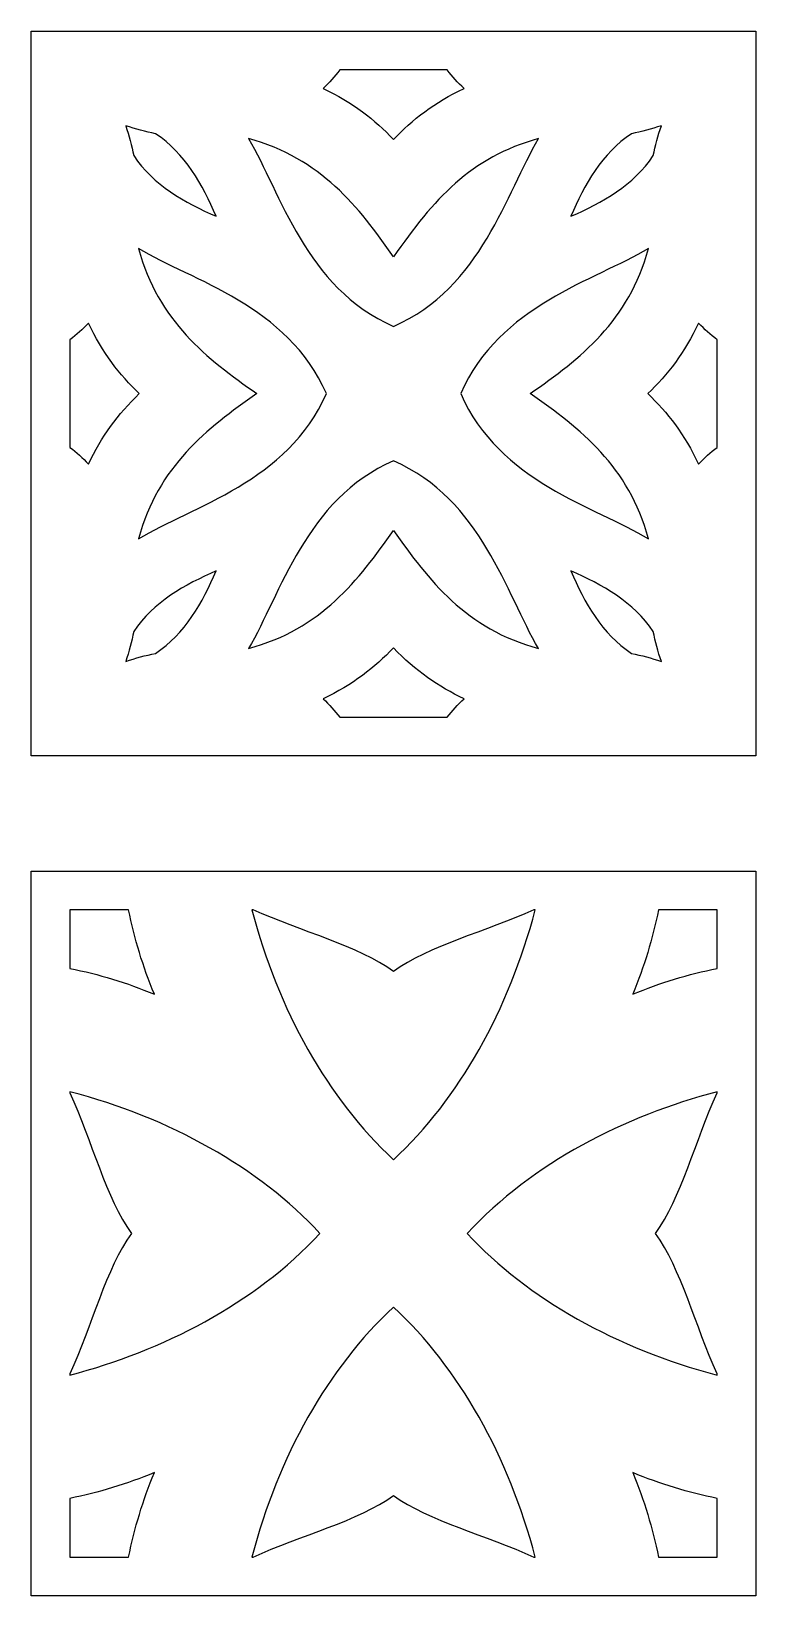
# Model space of a CAD drawing. Header units: millimetres. Extents: x -515 to 516, y -324 to 324.
# Drawn here: x 216 to 516, y -324 to 324 of the extents above; entities that cross this region are included whole.
import ezdxf

# ---------------------------------------------------------------- set-up
doc = ezdxf.new("R2010")
doc.units = ezdxf.units.MM
doc.header["$MEASUREMENT"] = 0
doc.layers.add('layer 1', color=7, linetype='Continuous')

msp = doc.modelspace()

# ---------------------------------------------------------------- linework, layer by layer
at = {"layer": 'layer 1'}
for points, knots in [([(515.6899, 23.8492), (515.6899, 23.8492), (515.6899, 323.849), (515.6899, 323.849), (515.6899, 323.849), (515.6899, 323.849), (215.7091, 323.849), (215.7091, 323.849), (215.7091, 323.849), (215.7091, 318.7086), (215.7091, 32.1295), (215.7091, 23.8492), (215.7091, 23.8492), (215.7091, 23.8492), (515.6899, 23.8492), (515.6899, 23.8492)], [0, 0, 0, 0, 0.2, 0.2, 0.2, 0.2, 0.4, 0.4, 0.4, 0.4, 0.6, 0.6, 0.6, 0.6, 1, 1, 1, 1]), ([(343.4489, 307.8486), (343.4489, 307.8486), (387.9853, 307.8486), (387.9853, 307.8486), (387.9853, 307.8486), (390.0448, 305.1488), (392.3293, 302.5691), (394.9089, 300.149), (394.9089, 300.149), (382.7064, 294.4891), (373.4491, 287.1887), (365.703, 279.1088), (365.703, 279.1088), (357.9851, 287.1887), (348.7278, 294.4891), (336.5253, 300.149), (336.5253, 300.149), (339.1049, 302.5691), (341.3894, 305.1488), (343.4489, 307.8486)], [0, 0, 0, 0, 0.16666667, 0.16666667, 0.16666667, 0.16666667, 0.33333333, 0.33333333, 0.33333333, 0.33333333, 0.5, 0.5, 0.5, 0.5, 0.66666667, 0.66666667, 0.66666667, 0.66666667, 1, 1, 1, 1]), ([(267.2043, 281.4291), (279.3646, 273.4089), (286.689, 260.2089), (292.3052, 247.2494), (292.3052, 247.2494), (279.3436, 252.8684), (266.1499, 260.1893), (258.1297, 272.3693), (258.1297, 272.3693), (257.3073, 276.5291), (256.2108, 280.6685), (254.8261, 284.7292), (254.8261, 284.7292), (258.8889, 283.3691), (263.029, 282.2487), (267.2043, 281.4291)], [0, 0, 0, 0, 0.2, 0.2, 0.2, 0.2, 0.4, 0.4, 0.4, 0.4, 0.6, 0.6, 0.6, 0.6, 1, 1, 1, 1]), ([(365.703, 230.4484), (382.2214, 254.0999), (397.5519, 271.7669), (425.7878, 279.4089), (425.7878, 279.4089), (412.4255, 257.1288), (402.2262, 217.6288), (365.703, 201.6488), (365.703, 201.6488), (329.208, 217.6288), (319.0088, 257.1288), (305.6464, 279.4089), (305.6464, 279.4089), (335.6466, 271.3086), (351.2864, 251.1287), (365.703, 230.4484)], [0, 0, 0, 0, 0.2, 0.2, 0.2, 0.2, 0.4, 0.4, 0.4, 0.4, 0.6, 0.6, 0.6, 0.6, 1, 1, 1, 1]), ([(464.2299, 281.4291), (468.4052, 282.2487), (472.5453, 283.3691), (476.6081, 284.7292), (476.6081, 284.7292), (475.2234, 280.6685), (474.1269, 276.5291), (473.2834, 272.3693), (473.2834, 272.3693), (465.2702, 260.1893), (452.0906, 252.8684), (439.129, 247.2494), (439.129, 247.2494), (444.7452, 260.2089), (452.0485, 273.4089), (464.2299, 281.4291)], [0, 0, 0, 0, 0.2, 0.2, 0.2, 0.2, 0.4, 0.4, 0.4, 0.4, 0.6, 0.6, 0.6, 0.6, 1, 1, 1, 1]), ([(260.1471, 233.9089), (282.4293, 220.5494), (321.9258, 210.3487), (337.91, 173.8487), (337.91, 173.8487), (321.968, 137.367), (282.4926, 127.1657), (260.1471, 113.7689), (260.1471, 113.7689), (268.2446, 143.7691), (288.4252, 159.4089), (309.1048, 173.8487), (309.1048, 173.8487), (288.4252, 188.2689), (268.2446, 203.9087), (260.1471, 233.9089)], [0, 0, 0, 0, 0.2, 0.2, 0.2, 0.2, 0.4, 0.4, 0.4, 0.4, 0.6, 0.6, 0.6, 0.6, 1, 1, 1, 1]), ([(471.266, 113.7689), (449.0049, 127.1291), (409.5084, 137.3291), (393.5242, 173.8487), (393.5242, 173.8487), (409.5154, 210.3368), (449.0471, 220.5859), (471.266, 233.9089), (471.266, 233.9089), (463.1826, 203.9087), (443.0091, 188.2689), (422.3295, 173.8487), (422.3295, 173.8487), (443.0091, 159.4089), (463.1826, 143.7691), (471.266, 113.7689)], [0, 0, 0, 0, 0.2, 0.2, 0.2, 0.2, 0.4, 0.4, 0.4, 0.4, 0.6, 0.6, 0.6, 0.6, 1, 1, 1, 1]), ([(231.7074, 151.5693), (231.7074, 151.5693), (231.7074, 196.1092), (231.7074, 196.1092), (231.7074, 196.1092), (234.4065, 198.1687), (236.9862, 200.4693), (239.4113, 203.0293), (239.4113, 203.0293), (245.0697, 190.8289), (252.3659, 181.5688), (260.4493, 173.8487), (260.4493, 173.8487), (251.5435, 165.34), (244.6268, 155.8662), (239.4113, 144.6492), (239.4113, 144.6492), (236.9862, 147.2288), (234.4065, 149.5288), (231.7074, 151.5693)], [0, 0, 0, 0, 0.16666667, 0.16666667, 0.16666667, 0.16666667, 0.33333333, 0.33333333, 0.33333333, 0.33333333, 0.5, 0.5, 0.5, 0.5, 0.66666667, 0.66666667, 0.66666667, 0.66666667, 1, 1, 1, 1]), ([(499.7058, 151.5693), (497.0066, 149.5288), (494.448, 147.2288), (492.03, 144.6492), (492.03, 144.6492), (486.3645, 156.8489), (479.0683, 166.109), (470.9849, 173.8487), (470.9849, 173.8487), (479.0683, 181.5688), (486.3645, 190.8289), (492.03, 203.0293), (492.03, 203.0293), (494.448, 200.4693), (497.0277, 198.1687), (499.7058, 196.1092), (499.7058, 196.1092), (499.7058, 196.1092), (499.7058, 151.5693), (499.7058, 151.5693)], [0, 0, 0, 0, 0.16666667, 0.16666667, 0.16666667, 0.16666667, 0.33333333, 0.33333333, 0.33333333, 0.33333333, 0.5, 0.5, 0.5, 0.5, 0.66666667, 0.66666667, 0.66666667, 0.66666667, 1, 1, 1, 1]), ([(365.703, 117.2294), (351.2653, 96.5491), (335.6466, 76.3692), (305.6464, 68.2893), (305.6464, 68.2893), (319.0088, 90.5687), (329.208, 130.049), (365.703, 146.029), (365.703, 146.029), (402.2122, 130.0364), (412.3833, 90.639), (425.7878, 68.2893), (425.7878, 68.2893), (395.7876, 76.3692), (380.1478, 96.5491), (365.703, 117.2294)], [0, 0, 0, 0, 0.2, 0.2, 0.2, 0.2, 0.4, 0.4, 0.4, 0.4, 0.6, 0.6, 0.6, 0.6, 1, 1, 1, 1]), ([(267.1832, 66.2691), (263.029, 65.4291), (258.8889, 64.3291), (254.8261, 62.9486), (254.8261, 62.9486), (256.1897, 67.0297), (257.3073, 71.1494), (258.1297, 75.3289), (258.1297, 75.3289), (266.1499, 87.5089), (279.3436, 94.8094), (292.3052, 100.4291), (292.3052, 100.4291), (286.689, 87.4689), (279.3646, 74.2893), (267.1832, 66.2691)], [0, 0, 0, 0, 0.2, 0.2, 0.2, 0.2, 0.4, 0.4, 0.4, 0.4, 0.6, 0.6, 0.6, 0.6, 1, 1, 1, 1]), ([(464.2299, 66.2691), (452.0485, 74.2893), (444.7452, 87.4689), (439.129, 100.4291), (439.129, 100.4291), (452.0906, 94.8094), (465.2702, 87.5089), (473.2834, 75.3289), (473.2834, 75.3289), (474.1269, 71.1494), (475.2234, 67.0297), (476.6081, 62.9486), (476.6081, 62.9486), (472.5453, 64.3291), (468.4052, 65.4291), (464.2299, 66.2691)], [0, 0, 0, 0, 0.2, 0.2, 0.2, 0.2, 0.4, 0.4, 0.4, 0.4, 0.6, 0.6, 0.6, 0.6, 1, 1, 1, 1]), ([(387.9853, 39.8488), (387.9853, 39.8488), (343.4489, 39.8488), (343.4489, 39.8488), (343.4489, 39.8488), (341.3894, 42.5494), (339.0839, 45.1087), (336.5253, 47.5288), (336.5253, 47.5288), (348.7278, 53.1894), (357.9851, 60.4891), (365.703, 68.569), (365.703, 68.569), (374.7354, 59.1191), (384.4356, 52.3705), (394.9089, 47.5288), (394.9089, 47.5288), (392.3293, 45.1087), (390.0448, 42.5494), (387.9853, 39.8488)], [0, 0, 0, 0, 0.16666667, 0.16666667, 0.16666667, 0.16666667, 0.33333333, 0.33333333, 0.33333333, 0.33333333, 0.5, 0.5, 0.5, 0.5, 0.66666667, 0.66666667, 0.66666667, 0.66666667, 1, 1, 1, 1]), ([(515.6899, -323.85), (515.6899, -323.85), (515.6899, -23.8502), (515.6899, -23.8502), (515.6899, -23.8502), (515.6899, -23.8502), (215.7091, -23.8502), (215.7091, -23.8502), (215.7091, -23.8502), (215.7091, -39.6664), (215.7091, -308.1619), (215.7091, -323.85), (215.7091, -323.85), (215.7091, -323.85), (515.6899, -323.85), (515.6899, -323.85)], [0, 0, 0, 0, 0.2, 0.2, 0.2, 0.2, 0.4, 0.4, 0.4, 0.4, 0.6, 0.6, 0.6, 0.6, 1, 1, 1, 1]), ([(231.7074, -39.8499), (231.7074, -39.8499), (255.9859, -39.8499), (255.9859, -39.8499), (255.9859, -39.8499), (258.4109, -51.7319), (261.9255, -63.4086), (266.6701, -74.8105), (266.6701, -74.8105), (255.2689, -70.0687), (243.5865, -66.552), (231.7074, -64.1319), (231.7074, -64.1319), (231.7074, -64.1319), (231.7074, -39.8499), (231.7074, -39.8499)], [0, 0, 0, 0, 0.2, 0.2, 0.2, 0.2, 0.4, 0.4, 0.4, 0.4, 0.6, 0.6, 0.6, 0.6, 1, 1, 1, 1]), ([(307.5654, -39.8499), (327.2047, -48.7895), (351.3496, -54.8893), (365.703, -65.3697), (365.703, -65.3697), (380.0424, -54.9069), (404.2295, -48.7614), (423.8477, -39.8499), (423.8477, -39.8499), (423.8477, -39.8499), (424.389, -39.8499), (424.389, -39.8499), (424.389, -39.8499), (413.4658, -81.3511), (392.9267, -118.1315), (365.703, -143.3688), (365.703, -143.3688), (338.4864, -118.1315), (317.9474, -81.3511), (307.0312, -39.8499), (307.0312, -39.8499), (307.0312, -39.8499), (307.5654, -39.8499), (307.5654, -39.8499)], [0, 0, 0, 0, 0.14285714, 0.14285714, 0.14285714, 0.14285714, 0.28571429, 0.28571429, 0.28571429, 0.28571429, 0.42857143, 0.42857143, 0.42857143, 0.42857143, 0.57142857, 0.57142857, 0.57142857, 0.57142857, 0.71428571, 0.71428571, 0.71428571, 0.71428571, 1, 1, 1, 1]), ([(475.4273, -39.8499), (475.4273, -39.8499), (499.7058, -39.8499), (499.7058, -39.8499), (499.7058, -39.8499), (499.7058, -39.8499), (499.7058, -64.1319), (499.7058, -64.1319), (499.7058, -64.1319), (487.8266, -66.552), (476.1442, -70.0687), (464.7501, -74.8105), (464.7501, -74.8105), (469.4877, -63.4086), (473.0092, -51.7319), (475.4273, -39.8499)], [0, 0, 0, 0, 0.2, 0.2, 0.2, 0.2, 0.4, 0.4, 0.4, 0.4, 0.6, 0.6, 0.6, 0.6, 1, 1, 1, 1]), ([(231.7074, -231.9692), (240.6484, -212.3509), (246.7496, -188.2109), (257.23, -173.8491), (257.23, -173.8491), (246.7285, -159.4696), (240.6695, -135.3542), (231.7074, -115.7114), (231.7074, -115.7114), (231.7074, -115.7114), (231.7074, -115.1716), (231.7074, -115.1716), (231.7074, -115.1716), (273.2282, -126.0899), (309.9904, -146.6113), (335.2249, -173.8491), (335.2249, -173.8491), (308.1418, -203.126), (269.8121, -222.5256), (231.7074, -232.509), (231.7074, -232.509), (231.7074, -232.509), (231.7074, -231.9692), (231.7074, -231.9692)], [0, 0, 0, 0, 0.14285714, 0.14285714, 0.14285714, 0.14285714, 0.28571429, 0.28571429, 0.28571429, 0.28571429, 0.42857143, 0.42857143, 0.42857143, 0.42857143, 0.57142857, 0.57142857, 0.57142857, 0.57142857, 0.71428571, 0.71428571, 0.71428571, 0.71428571, 1, 1, 1, 1]), ([(499.7058, -115.6903), (490.7647, -135.3296), (484.6635, -159.4907), (474.1901, -173.8491), (474.1901, -173.8491), (484.6846, -188.232), (490.7437, -212.3474), (499.7058, -231.9902), (499.7058, -231.9902), (499.7058, -231.9902), (499.7058, -232.509), (499.7058, -232.509), (499.7058, -232.509), (458.206, -221.6118), (421.4297, -201.0692), (396.1882, -173.8491), (396.1882, -173.8491), (423.3206, -144.5687), (461.5729, -125.2014), (499.7058, -115.1716), (499.7058, -115.1716), (499.7058, -115.1716), (499.7058, -115.6903), (499.7058, -115.6903)], [0, 0, 0, 0, 0.14285714, 0.14285714, 0.14285714, 0.14285714, 0.28571429, 0.28571429, 0.28571429, 0.28571429, 0.42857143, 0.42857143, 0.42857143, 0.42857143, 0.57142857, 0.57142857, 0.57142857, 0.57142857, 0.71428571, 0.71428571, 0.71428571, 0.71428571, 1, 1, 1, 1]), ([(423.8477, -307.8516), (404.2084, -298.9085), (380.0705, -292.8092), (365.703, -282.3317), (365.703, -282.3317), (351.3707, -292.7916), (327.1906, -298.9368), (307.5654, -307.8516), (307.5654, -307.8516), (307.5654, -307.8516), (307.0452, -307.8516), (307.0452, -307.8516), (307.0452, -307.8516), (317.9474, -266.3295), (338.4864, -229.549), (365.703, -204.3286), (365.703, -204.3286), (392.9267, -229.549), (413.4658, -266.3295), (424.389, -307.8516), (424.389, -307.8516), (424.389, -307.8516), (423.8477, -307.8516), (423.8477, -307.8516)], [0, 0, 0, 0, 0.14285714, 0.14285714, 0.14285714, 0.14285714, 0.28571429, 0.28571429, 0.28571429, 0.28571429, 0.42857143, 0.42857143, 0.42857143, 0.42857143, 0.57142857, 0.57142857, 0.57142857, 0.57142857, 0.71428571, 0.71428571, 0.71428571, 0.71428571, 1, 1, 1, 1]), ([(231.7074, -283.5697), (243.5865, -281.1499), (255.2689, -277.629), (266.6701, -272.8701), (266.6701, -272.8701), (261.9255, -284.2896), (258.4109, -295.9488), (255.9859, -307.8516), (255.9859, -307.8516), (255.9859, -307.8516), (231.7074, -307.8516), (231.7074, -307.8516), (231.7074, -307.8516), (231.7074, -307.8516), (231.7074, -283.5697), (231.7074, -283.5697)], [0, 0, 0, 0, 0.2, 0.2, 0.2, 0.2, 0.4, 0.4, 0.4, 0.4, 0.6, 0.6, 0.6, 0.6, 1, 1, 1, 1]), ([(499.7058, -307.8516), (499.7058, -307.8516), (475.4273, -307.8516), (475.4273, -307.8516), (475.4273, -307.8516), (473.0092, -295.9488), (469.4877, -284.2896), (464.7501, -272.8701), (464.7501, -272.8701), (476.1442, -277.629), (487.8266, -281.1499), (499.7058, -283.5697), (499.7058, -283.5697), (499.7058, -283.5697), (499.7058, -307.8516), (499.7058, -307.8516)], [0, 0, 0, 0, 0.2, 0.2, 0.2, 0.2, 0.4, 0.4, 0.4, 0.4, 0.6, 0.6, 0.6, 0.6, 1, 1, 1, 1])]:
    msp.add_open_spline(points, degree=3, knots=knots, dxfattribs=at)

doc.saveas('drawing.dxf')
